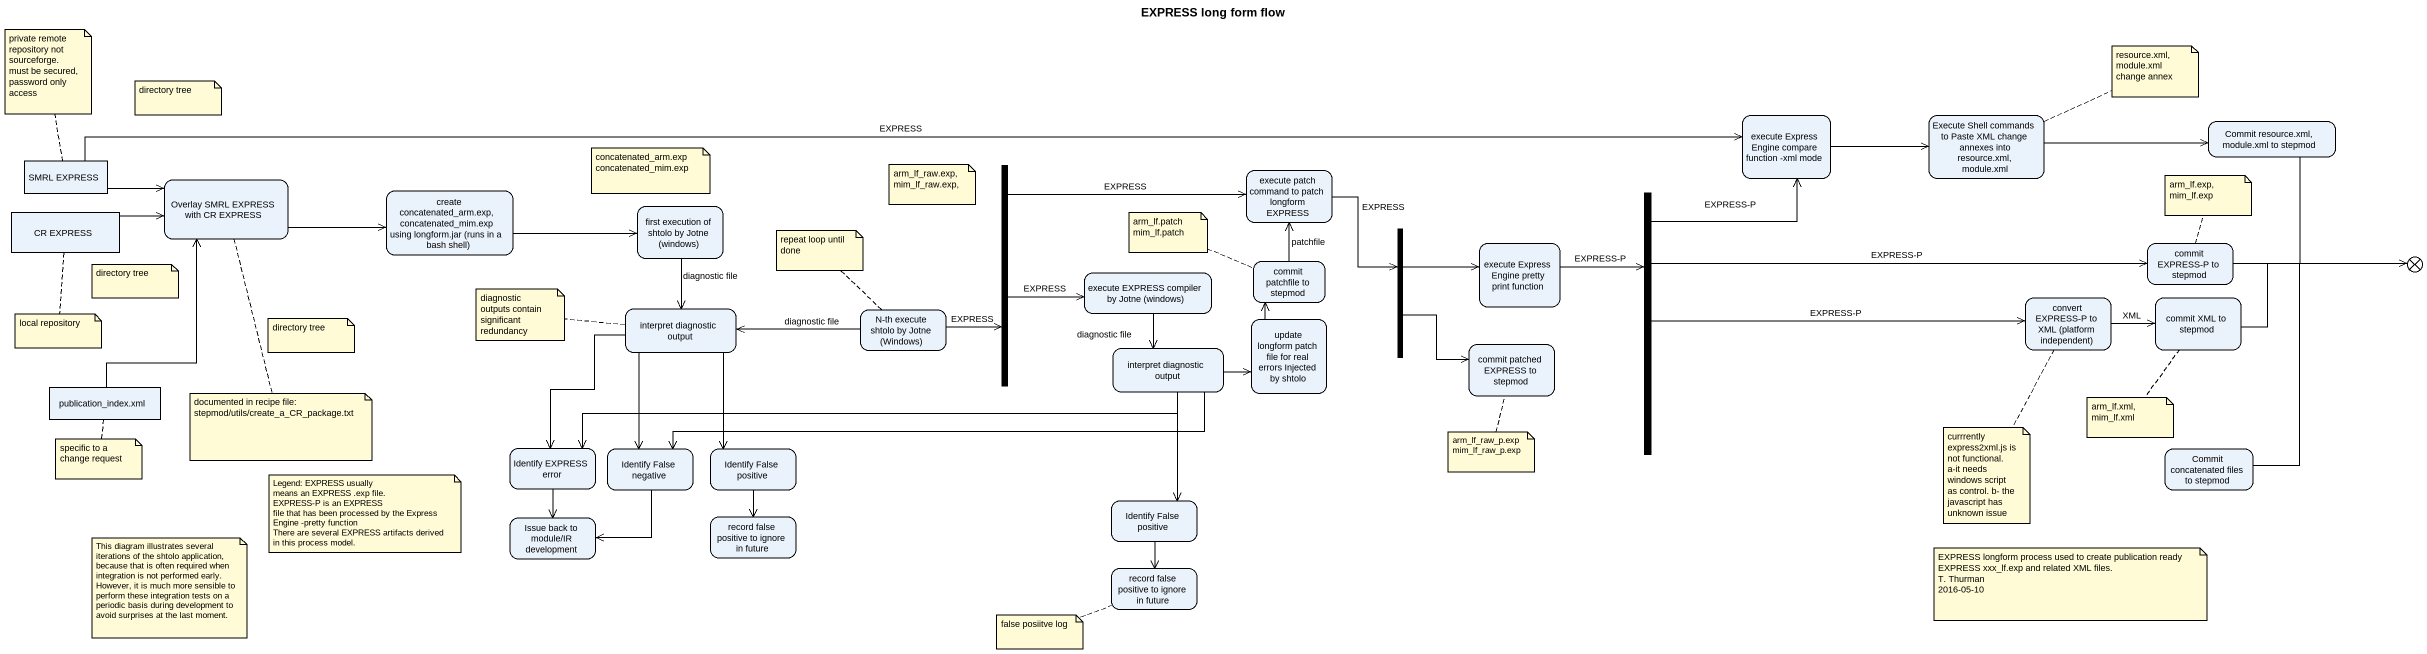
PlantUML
@startuml
title EXPRESS long form flow
hide empty description
state "execute Express Engine compare function -xml mode" as execute_Express_Engine
state "Execute Shell commands to Paste XML change annexes into resource.xml, module.xml" as Execute_Shell_commands_to
state "Commit resource.xml, module.xml to stepmod" as Commit_resource_xml_module
state "SMRL EXPRESS" as SMRL_EXPRESS <<object>>
state fork1 <<fork>>
state "execute patch command to patch longform EXPRESS" as execute_patch_command_to
state "Overlay SMRL EXPRESS with CR EXPRESS" as Overlay_SMRL_EXPRESS_with
state "create concatenated_arm.exp, concatenated_mim.exp using longform.jar (runs in a bash shell)" as create_concatenated_arm_exp
state "first execution of shtolo by Jotne (windows)" as first_execution_of_shtolo
state fork2 <<fork>>
state "CR EXPRESS" as CR_EXPRESS <<object>>
state fork3 <<fork>>
state "execute Express Engine pretty print function" as execute_Express_Engine_2
state "commit EXPRESS-P to stepmod" as commit_EXPRESS_P_to_stepmod
state "execute EXPRESS compiler by Jotne (windows)" as execute_EXPRESS_compiler_by
state "commit patchfile to stepmod" as commit_patchfile_to_stepmod
state flowfinal1 <<end>>
state "interpret diagnostic output" as interpret_diagnostic_output
state "N-th execute shtolo by Jotne (Windows)" as N_th_execute_shtolo_by
state "update longform patch file for real errors Injected by shtolo" as update_longform_patch_file
state "convert EXPRESS-P to XML (platform independent)" as convert_EXPRESS_P_to_XML
state "commit XML to stepmod" as commit_XML_to_stepmod
state "interpret diagnostic output" as interpret_diagnostic_output_2
state "commit patched EXPRESS to stepmod" as commit_patched_EXPRESS_to
state "publication_index.xml" as publication_index_xml <<object>>
state "Identify EXPRESS error" as Identify_EXPRESS_error
state "Identify False negative" as Identify_False_negative
state "Identify False positive" as Identify_False_positive
state "Commit concatenated files to stepmod" as Commit_concatenated_files
state "Issue back to module/IR development" as Issue_back_to_module_IR
state "record false positive to ignore in future" as record_false_positive_to
state "Identify False positive" as Identify_False_positive_2
state "record false positive to ignore in future" as record_false_positive_to_2
execute_Express_Engine -right-> Execute_Shell_commands_to
Execute_Shell_commands_to -right-> Commit_resource_xml_module
Commit_resource_xml_module --> flowfinal1
SMRL_EXPRESS -right-> execute_Express_Engine : EXPRESS
SMRL_EXPRESS -right-> Overlay_SMRL_EXPRESS_with
fork1 -right-> execute_patch_command_to : EXPRESS
fork1 -right-> execute_EXPRESS_compiler_by : EXPRESS
execute_patch_command_to --> fork3 : EXPRESS
Overlay_SMRL_EXPRESS_with -right-> create_concatenated_arm_exp
create_concatenated_arm_exp -right-> first_execution_of_shtolo
first_execution_of_shtolo --> interpret_diagnostic_output : diagnostic file
fork2 -up-> execute_Express_Engine : EXPRESS-P
fork2 -right-> commit_EXPRESS_P_to_stepmod : EXPRESS-P
fork2 -right-> convert_EXPRESS_P_to_XML : EXPRESS-P
CR_EXPRESS -right-> Overlay_SMRL_EXPRESS_with
fork3 -right-> execute_Express_Engine_2
fork3 --> commit_patched_EXPRESS_to
execute_Express_Engine_2 -right-> fork2 : EXPRESS-P
commit_EXPRESS_P_to_stepmod -right-> flowfinal1
execute_EXPRESS_compiler_by --> interpret_diagnostic_output_2 : diagnostic file
commit_patchfile_to_stepmod -up-> execute_patch_command_to : patchfile
interpret_diagnostic_output --> Identify_EXPRESS_error
interpret_diagnostic_output --> Identify_False_negative
interpret_diagnostic_output --> Identify_False_positive
N_th_execute_shtolo_by -right-> fork1 : EXPRESS
N_th_execute_shtolo_by -left-> interpret_diagnostic_output : diagnostic file
update_longform_patch_file -up-> commit_patchfile_to_stepmod
convert_EXPRESS_P_to_XML -right-> commit_XML_to_stepmod : XML
commit_XML_to_stepmod -right-> flowfinal1
interpret_diagnostic_output_2 -right-> update_longform_patch_file
interpret_diagnostic_output_2 -left-> Identify_EXPRESS_error
interpret_diagnostic_output_2 -left-> Identify_False_negative
interpret_diagnostic_output_2 --> Identify_False_positive_2
publication_index_xml -up-> Overlay_SMRL_EXPRESS_with
Identify_EXPRESS_error --> Issue_back_to_module_IR
Identify_False_negative --> Issue_back_to_module_IR
Identify_False_positive --> record_false_positive_to
Commit_concatenated_files -up-> flowfinal1
Identify_False_positive_2 --> record_false_positive_to_2
note top of SMRL_EXPRESS : private remote repository not sourceforge. must be secured, password only access
note right of Execute_Shell_commands_to
  resource.xml,
  module.xml change annex
end note
note as N3
  directory tree
end note
note as N4
  concatenated_arm.exp
  concatenated_mim.exp
end note
note as N5
  arm_lf_raw.exp, mim_lf_raw.exp,
end note
note top of commit_EXPRESS_P_to_stepmod : arm_lf.exp, mim_lf.exp
note top of N_th_execute_shtolo_by : repeat loop until done
note left of commit_patchfile_to_stepmod
  arm_lf.patch
  mim_lf.patch
end note
note as N9
  directory tree
end note
note bottom of CR_EXPRESS : local repository
note as N11
  directory tree
end note
note left of interpret_diagnostic_output : diagnostic outputs contain significant redundancy
note bottom of Overlay_SMRL_EXPRESS_with
  documented in recipe file:
  stepmod/utils/create_a_CR_package.txt
end note
note bottom of commit_XML_to_stepmod
  arm_lf.xml,
  mim_lf.xml
end note
note bottom of publication_index_xml : specific to a change request
note bottom of commit_patched_EXPRESS_to
  arm_lf_raw_p.exp
  mim_lf_raw_p.exp
end note
note bottom of convert_EXPRESS_P_to_XML : currrently express2xml.js is not functional. a-it needs windows script as control. b- the javascript has unknown issue
note as N18
  Legend: EXPRESS usually
  means an EXPRESS .exp file.
  EXPRESS-P is an EXPRESS
  file that has been processed by the Express Engine -pretty function
  There are several EXPRESS artifacts derived
  in this process model.
end note
note as N19
  This diagram illustrates several iterations of the shtolo application, because that is often required when integration is not performed early.
  However, it is much more sensible to perform these integration tests on a periodic basis during development to avoid surprises at the last moment.
end note
note as N20
  EXPRESS longform process used to create publication ready
  EXPRESS xxx_lf.exp and related XML files.
  T. Thurman
  2016-05-10
end note
note left of record_false_positive_to_2 : false posiitve log
@enduml
